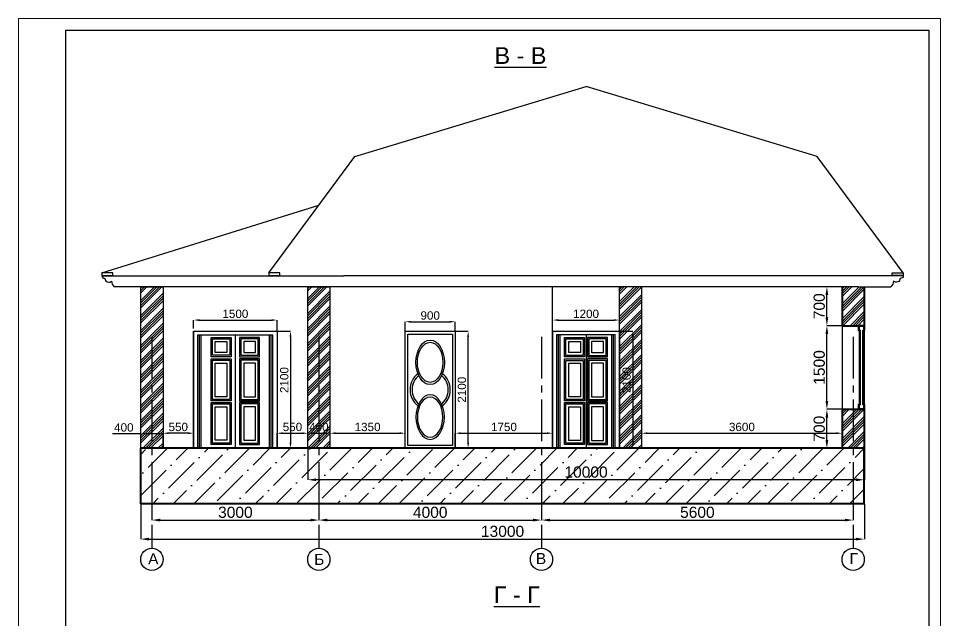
# Model space of a CAD drawing. Header units: millimetres. Extents: x 344563 to 449411, y 37253 to 62883.
# Drawn here: x 394535 to 411101, y 52085 to 62883 of the extents above; entities that cross this region are included whole.
import ezdxf

# ---------------------------------------------------------------- set-up
doc = ezdxf.new("R2010")
doc.units = ezdxf.units.MM
doc.linetypes.add('CENTER2', pattern=[1.125, 0.75, -0.125, 0.125, -0.125])
doc.layers.add('0 duvar', color=2, linetype='Continuous')
doc.layers.add('AHSAP KAPI', color=152, linetype='Continuous')
doc.layers.add('ahsap', color=222, linetype='Continuous', lineweight=13)
doc.layers.add('OLCU', color=7, linetype='Continuous', lineweight=13)
doc.styles.get("Standard").update_dxf_attribs({"font": 'arial.ttf'})
doc.dimstyles.new('ISO-25', dxfattribs={"dimtxt": 2.5, "dimasz": 2.5, "dimexe": 1.25, "dimexo": 0.625, "dimtad": 1, "dimtxsty": 'Standard', "dimcen": 2.5, "dimadec": 0, "dimazin": 0, "dimtfac": 1, "dimtmove": 0, "dimatfit": 3, "dimfxl": 0, "dimarcsym": 0})

# ---------------------------------------------------------------- blocks, each defined once
blk = doc.blocks.new('*D155')
at = {"layer": 'ahsap', "color": 0, "lineweight": -2}
for p, q in [((396732, 54162), (396732, 53530)), ((409732, 54162), (409732, 53530)), ((396882, 53530), (409582, 53530))]:
    blk.add_line(p, q, dxfattribs=at)
at = {"layer": 'ahsap', "color": 0}
for points in [[(396882, 53555), (396882, 53505), (396732, 53530)], [(409582, 53555), (409582, 53505), (409732, 53530)]]:
    blk.add_solid(points, dxfattribs=at)
at = {"layer": 'DEFPOINTS', "color": 0}
for p in [(396732, 54163), (409732, 54163), (409732, 53530)]:
    blk.add_point(p, dxfattribs=at)
at = {"layer": 'ahsap', "color": 0, "insert": (403232, 53668), "char_height": 200, "attachment_point": 5}
blk.add_mtext('13000', dxfattribs=at)
blk = doc.blocks.new('*D156')
at = {"layer": 'ahsap', "color": 0, "lineweight": -2}
for p, q in [((396932, 54162), (396932, 53872)), ((399932, 54162), (399932, 53872)), ((397082, 53872), (399782, 53872))]:
    blk.add_line(p, q, dxfattribs=at)
at = {"layer": 'ahsap', "color": 0}
for points in [[(397082, 53897), (397082, 53847), (396932, 53872)], [(399782, 53897), (399782, 53847), (399932, 53872)]]:
    blk.add_solid(points, dxfattribs=at)
at = {"layer": 'DEFPOINTS', "color": 0}
for p in [(396932, 54163), (399932, 54163), (399932, 53872)]:
    blk.add_point(p, dxfattribs=at)
at = {"layer": 'ahsap', "color": 0, "insert": (398432, 54010), "char_height": 200, "attachment_point": 5}
blk.add_mtext('3000', dxfattribs=at)
blk = doc.blocks.new('*D157')
at = {"layer": 'ahsap', "color": 0, "lineweight": -2}
for p, q in [((399932, 54162), (399932, 53872)), ((403932, 54162), (403932, 53872)), ((400082, 53872), (403782, 53872))]:
    blk.add_line(p, q, dxfattribs=at)
at = {"layer": 'ahsap', "color": 0}
for points in [[(400082, 53897), (400082, 53847), (399932, 53872)], [(403782, 53897), (403782, 53847), (403932, 53872)]]:
    blk.add_solid(points, dxfattribs=at)
at = {"layer": 'DEFPOINTS', "color": 0}
for p in [(399932, 54163), (403932, 54163), (403932, 53872)]:
    blk.add_point(p, dxfattribs=at)
at = {"layer": 'ahsap', "color": 0, "insert": (401932, 54010), "char_height": 200, "attachment_point": 5}
blk.add_mtext('4000', dxfattribs=at)
blk = doc.blocks.new('*D158')
at = {"layer": 'ahsap', "color": 0, "lineweight": -2}
for p, q in [((403932, 54162), (403932, 53872)), ((409532, 54162), (409532, 53872)), ((404082, 53872), (409382, 53872))]:
    blk.add_line(p, q, dxfattribs=at)
at = {"layer": 'ahsap', "color": 0}
for points in [[(404082, 53897), (404082, 53847), (403932, 53872)], [(409382, 53897), (409382, 53847), (409532, 53872)]]:
    blk.add_solid(points, dxfattribs=at)
at = {"layer": 'DEFPOINTS', "color": 0}
for p in [(403932, 54163), (409532, 54163), (409532, 53872)]:
    blk.add_point(p, dxfattribs=at)
at = {"layer": 'ahsap', "color": 0, "insert": (406732, 54010), "char_height": 200, "attachment_point": 5}
blk.add_mtext('5600', dxfattribs=at)
blk = doc.blocks.new('*D159')
at = {"layer": 'ahsap', "color": 0, "lineweight": -2}
for p, q in [((409331, 55863), (409059, 55863)), ((409059, 55313), (409059, 55713)), ((409331, 55163), (409059, 55163))]:
    blk.add_line(p, q, dxfattribs=at)
at = {"layer": 'ahsap', "color": 0}
for points in [[(409034, 55713), (409084, 55713), (409059, 55863)], [(409034, 55313), (409084, 55313), (409059, 55163)]]:
    blk.add_solid(points, dxfattribs=at)
at = {"layer": 'DEFPOINTS', "color": 0}
for p in [(409059, 55863), (409332, 55863), (409332, 55163)]:
    blk.add_point(p, dxfattribs=at)
at = {"layer": 'ahsap', "color": 0, "insert": (408922, 55513), "char_height": 200, "attachment_point": 5, "rotation": 90}
blk.add_mtext('700', dxfattribs=at)
blk = doc.blocks.new('*D160')
at = {"layer": 'ahsap', "color": 0, "lineweight": -2}
for p, q in [((409331, 57363), (409059, 57363)), ((409059, 56013), (409059, 57213)), ((409331, 55863), (409059, 55863))]:
    blk.add_line(p, q, dxfattribs=at)
at = {"layer": 'ahsap', "color": 0}
for points in [[(409034, 57213), (409084, 57213), (409059, 57363)], [(409034, 56013), (409084, 56013), (409059, 55863)]]:
    blk.add_solid(points, dxfattribs=at)
at = {"layer": 'DEFPOINTS', "color": 0}
for p in [(409059, 57363), (409332, 57363), (409331, 55863)]:
    blk.add_point(p, dxfattribs=at)
at = {"layer": 'ahsap', "color": 0, "insert": (408922, 56613), "char_height": 200, "attachment_point": 5, "rotation": 90}
blk.add_mtext('1500', dxfattribs=at)
blk = doc.blocks.new('*D161')
at = {"layer": 'ahsap', "color": 0, "lineweight": -2}
for p, q in [((409331, 58063), (409059, 58063)), ((409059, 57513), (409059, 57913)), ((409331, 57363), (409059, 57363))]:
    blk.add_line(p, q, dxfattribs=at)
at = {"layer": 'ahsap', "color": 0}
for points in [[(409034, 57913), (409084, 57913), (409059, 58063)], [(409034, 57513), (409084, 57513), (409059, 57363)]]:
    blk.add_solid(points, dxfattribs=at)
at = {"layer": 'DEFPOINTS', "color": 0}
for p in [(409059, 58063), (409332, 58063), (409331, 57363)]:
    blk.add_point(p, dxfattribs=at)
at = {"layer": 'ahsap', "color": 0, "insert": (408922, 57713), "char_height": 200, "attachment_point": 5, "rotation": 90}
blk.add_mtext('700', dxfattribs=at)
blk = doc.blocks.new('Дверь 1500 фас')
at = {"layer": 'AHSAP KAPI'}
for p, q in [((337794, 41050), (339294, 41050)), ((337794, 41050), (337794, 38950)), ((337869, 40990), (339219, 40990)), ((337869, 38950), (337869, 40990)), ((338544, 40990), (338544, 38950)), ((339219, 38950), (339219, 40990)), ((339294, 41050), (339294, 38950)), ((337794, 38950), (339294, 38950))]:
    blk.add_line(p, q, dxfattribs=at)
at = {"layer": 'AHSAP KAPI', "linetype": 'Continuous'}
for p, q in [((337898, 38950), (337898, 40990)), ((337928, 38950), (337928, 40990)), ((339160, 38950), (339160, 40990)), ((339190, 38950), (339190, 40990))]:
    blk.add_line(p, q, dxfattribs=at)
for points in [[(338469, 40594), (338108, 40594), (338108, 40940), (338469, 40940)], [(338619, 40594), (338980, 40594), (338980, 40940), (338619, 40940)], [(338444, 40619), (338133, 40619), (338133, 40915), (338444, 40915)], [(338394, 40669), (338183, 40669), (338183, 40865), (338394, 40865)], [(338644, 40619), (338955, 40619), (338955, 40915), (338644, 40915)], [(338694, 40669), (338905, 40669), (338905, 40865), (338694, 40865)], [(338469, 39800), (338108, 39800), (338108, 40554), (338469, 40554)], [(338444, 39825), (338133, 39825), (338133, 40529), (338444, 40529)], [(338394, 39875), (338183, 39875), (338183, 40479), (338394, 40479)], [(338619, 39800), (338980, 39800), (338980, 40554), (338619, 40554)], [(338644, 39825), (338955, 39825), (338955, 40529), (338644, 40529)], [(338694, 39875), (338905, 39875), (338905, 40479), (338694, 40479)], [(338469, 39017), (338108, 39017), (338108, 39770), (338469, 39770)], [(338619, 39017), (338980, 39017), (338980, 39770), (338619, 39770)], [(338444, 39042), (338133, 39042), (338133, 39745), (338444, 39745)], [(338394, 39092), (338183, 39092), (338183, 39695), (338394, 39695)], [(338644, 39042), (338955, 39042), (338955, 39745), (338644, 39745)], [(338694, 39092), (338905, 39092), (338905, 39695), (338694, 39695)]]:
    blk.add_lwpolyline(points, close=True, dxfattribs=at)
blk = doc.blocks.new('*D162')
at = {"layer": 'ahsap', "color": 0, "lineweight": -2}
for p, q in [((402382, 57263), (402614, 57263)), ((402614, 55263), (402614, 57163)), ((402382, 55163), (402614, 55163))]:
    blk.add_line(p, q, dxfattribs=at)
at = {"layer": 'ahsap', "color": 0}
for points in [[(402597, 57163), (402630, 57163), (402614, 57263)], [(402597, 55263), (402630, 55263), (402614, 55163)]]:
    blk.add_solid(points, dxfattribs=at)
at = {"layer": 'DEFPOINTS', "color": 0}
for p in [(402382, 57263), (402614, 57263), (402382, 55163)]:
    blk.add_point(p, dxfattribs=at)
at = {"layer": 'ahsap', "color": 0, "insert": (402502, 56213), "char_height": 150, "attachment_point": 5, "rotation": 90}
blk.add_mtext('2100', dxfattribs=at)
blk = doc.blocks.new('*D163')
at = {"layer": 'ahsap', "color": 0, "lineweight": -2}
for p, q in [((401482, 57263), (401482, 57435)), ((401582, 57435), (402282, 57435)), ((402382, 57263), (402382, 57435))]:
    blk.add_line(p, q, dxfattribs=at)
at = {"layer": 'ahsap', "color": 0}
for points in [[(401582, 57451), (401582, 57418), (401482, 57435)], [(402282, 57451), (402282, 57418), (402382, 57435)]]:
    blk.add_solid(points, dxfattribs=at)
at = {"layer": 'DEFPOINTS', "color": 0}
for p in [(402382, 57435), (401482, 57263), (402382, 57263)]:
    blk.add_point(p, dxfattribs=at)
at = {"layer": 'ahsap', "color": 0, "insert": (401932, 57546), "char_height": 150, "attachment_point": 5}
blk.add_mtext('900', dxfattribs=at)
blk = doc.blocks.new('Дверь Д2')
at = {"layer": 'AHSAP KAPI', "linetype": 'Continuous'}
for points in [[(384327, -109883), (384327, -107783), (385227, -107783), (385227, -109883), (384327, -109883)], [(384377, -107833), (384377, -107833), (385177, -107833), (385177, -109833), (384377, -109833), (384377, -107833)]]:
    blk.add_lwpolyline(points, dxfattribs=at)
for radius, start, end in [(361, 127.2821, 232.7179), (325, 127.2821, 232.7179), (325, 307.2821, 52.7179), (361, 307.2821, 52.7179)]:
    blk.add_arc((384777, -108833), radius, start, end, dxfattribs=at)
for major_axis in [(0, -400), (0, -360)]:
    blk.add_ellipse((384777, -108341), major_axis=major_axis, ratio=0.636973, dxfattribs=at)
at = {"layer": 'AHSAP KAPI', "linetype": 'Continuous', "extrusion": (0, 0, -1)}
for major_axis in [(0, 400), (0, 360)]:
    blk.add_ellipse((384777, -109325), major_axis=major_axis, ratio=0.636973, dxfattribs=at)
blk = doc.blocks.new('*D164')
at = {"layer": 'ahsap', "color": 0, "lineweight": -2}
for p, q in [((405332, 57263), (405572, 57263)), ((405572, 57163), (405572, 55263)), ((405333, 55163), (405572, 55163))]:
    blk.add_line(p, q, dxfattribs=at)
at = {"layer": 'ahsap', "color": 0}
for points in [[(405555, 57163), (405589, 57163), (405572, 57263)], [(405555, 55263), (405589, 55263), (405572, 55163)]]:
    blk.add_solid(points, dxfattribs=at)
at = {"layer": 'DEFPOINTS', "color": 0}
for p in [(405332, 57263), (405333, 55163), (405572, 55163)]:
    blk.add_point(p, dxfattribs=at)
at = {"layer": 'ahsap', "color": 0, "insert": (405461, 56387), "char_height": 150, "attachment_point": 5, "rotation": 90}
blk.add_mtext('2100', dxfattribs=at)
blk = doc.blocks.new('*D165')
at = {"layer": 'ahsap', "color": 0, "lineweight": -2}
for p, q in [((404132, 57316), (404132, 57465)), ((404232, 57465), (405232, 57465)), ((405332, 57316), (405332, 57465))]:
    blk.add_line(p, q, dxfattribs=at)
at = {"layer": 'ahsap', "color": 0}
for points in [[(404232, 57481), (404232, 57448), (404132, 57465)], [(405232, 57481), (405232, 57448), (405332, 57465)]]:
    blk.add_solid(points, dxfattribs=at)
at = {"layer": 'DEFPOINTS', "color": 0}
for p in [(405332, 57465), (404132, 57316), (405332, 57316)]:
    blk.add_point(p, dxfattribs=at)
at = {"layer": 'ahsap', "color": 0, "insert": (404732, 57576), "char_height": 150, "attachment_point": 5}
blk.add_mtext('1200', dxfattribs=at)
blk = doc.blocks.new('Дверь Д1')
at = {"layer": 'AHSAP KAPI'}
for p, q in [((382431, -107783), (383631, -107783)), ((382431, -107783), (382431, -109883)), ((382506, -107843), (383556, -107843)), ((382506, -109883), (382506, -107843)), ((383031, -107843), (383031, -109883)), ((383556, -109883), (383556, -107843)), ((383631, -107783), (383631, -109883)), ((382431, -109883), (383631, -109883))]:
    blk.add_line(p, q, dxfattribs=at)
at = {"layer": 'AHSAP KAPI', "linetype": 'Continuous'}
for p, q in [((382534, -109883), (382534, -107843)), ((382564, -109883), (382564, -107843)), ((383497, -109883), (383497, -107843)), ((383527, -109883), (383527, -107843))]:
    blk.add_line(p, q, dxfattribs=at)
for points in [[(383006, -108240), (382644, -108240), (382644, -107893), (383006, -107893)], [(382981, -108215), (382669, -108215), (382669, -107918), (382981, -107918)], [(382931, -108165), (382719, -108165), (382719, -107968), (382931, -107968)], [(383056, -108240), (383417, -108240), (383417, -107893), (383056, -107893)], [(383081, -108215), (383392, -108215), (383392, -107918), (383081, -107918)], [(383131, -108165), (383342, -108165), (383342, -107968), (383131, -107968)], [(383006, -109033), (382644, -109033), (382644, -108280), (383006, -108280)], [(382981, -109008), (382669, -109008), (382669, -108305), (382981, -108305)], [(383056, -109033), (383417, -109033), (383417, -108280), (383056, -108280)], [(383081, -109008), (383392, -109008), (383392, -108305), (383081, -108305)], [(382931, -108958), (382719, -108958), (382719, -108355), (382931, -108355)], [(383131, -108958), (383342, -108958), (383342, -108355), (383131, -108355)], [(383006, -109817), (382644, -109817), (382644, -109063), (383006, -109063)], [(382981, -109792), (382669, -109792), (382669, -109088), (382981, -109088)], [(382931, -109742), (382719, -109742), (382719, -109138), (382931, -109138)], [(383056, -109817), (383417, -109817), (383417, -109063), (383056, -109063)], [(383081, -109792), (383392, -109792), (383392, -109088), (383081, -109088)], [(383131, -109742), (383342, -109742), (383342, -109138), (383131, -109138)]]:
    blk.add_lwpolyline(points, close=True, dxfattribs=at)
blk = doc.blocks.new('*D166')
at = {"layer": 'ahsap', "color": 0, "lineweight": -2}
for p, q in [((399182, 57263), (399422, 57263)), ((399422, 57163), (399422, 55263)), ((399183, 55163), (399422, 55163))]:
    blk.add_line(p, q, dxfattribs=at)
at = {"layer": 'ahsap', "color": 0}
for points in [[(399405, 57163), (399439, 57163), (399422, 57263)], [(399405, 55263), (399439, 55263), (399422, 55163)]]:
    blk.add_solid(points, dxfattribs=at)
at = {"layer": 'DEFPOINTS', "color": 0}
for p in [(399182, 57263), (399183, 55163), (399422, 55163)]:
    blk.add_point(p, dxfattribs=at)
at = {"layer": 'ahsap', "color": 0, "insert": (399311, 56387), "char_height": 150, "attachment_point": 5, "rotation": 90}
blk.add_mtext('2100', dxfattribs=at)
blk = doc.blocks.new('*D167')
at = {"layer": 'ahsap', "color": 0, "lineweight": -2}
for p, q in [((397682, 57316), (397682, 57465)), ((397782, 57465), (399082, 57465)), ((399182, 57263), (399182, 57465))]:
    blk.add_line(p, q, dxfattribs=at)
at = {"layer": 'ahsap', "color": 0}
for points in [[(397782, 57481), (397782, 57448), (397682, 57465)], [(399082, 57481), (399082, 57448), (399182, 57465)]]:
    blk.add_solid(points, dxfattribs=at)
at = {"layer": 'DEFPOINTS', "color": 0}
for p in [(399182, 57465), (397682, 57316), (399182, 57263)]:
    blk.add_point(p, dxfattribs=at)
at = {"layer": 'ahsap', "color": 0, "insert": (398432, 57576), "char_height": 150, "attachment_point": 5}
blk.add_mtext('1500', dxfattribs=at)
blk = doc.blocks.new('кобылка')
at = {"layer": 'ahsap', "color": 46, "lineweight": 30}
for points in [[(381119, 60270), (385469, 60270)], [(381929, 60070), (381669, 60070), (381342, 60070)]]:
    blk.add_lwpolyline(points, dxfattribs=at)
for centre, radius, start, end in [((381169, 60270), 50, 180, 277.3555), ((381244, 60220), 68.6, 179.6563, 316.7248), ((381443, 60180), 149, 182.6791, 227.567)]:
    blk.add_arc(centre, radius, start, end, dxfattribs=at)
blk = doc.blocks.new('*D182')
at = {"layer": 'ahsap', "color": 0, "lineweight": -2}
for p, q in [((399732, 55163), (399732, 54596)), ((409732, 55162), (409732, 54596)), ((409582, 54596), (399882, 54596))]:
    blk.add_line(p, q, dxfattribs=at)
at = {"layer": 'ahsap', "color": 0}
for points in [[(399882, 54621), (399882, 54571), (399732, 54596)], [(409582, 54621), (409582, 54571), (409732, 54596)]]:
    blk.add_solid(points, dxfattribs=at)
at = {"layer": 'DEFPOINTS', "color": 0}
for p in [(399732, 55163), (409732, 55163), (399732, 54596)]:
    blk.add_point(p, dxfattribs=at)
at = {"layer": 'ahsap', "color": 0, "insert": (404732, 54733), "char_height": 200, "attachment_point": 5}
blk.add_mtext('10000', dxfattribs=at)
blk = doc.blocks.new('*D183')
at = {"layer": 'ahsap', "color": 0, "lineweight": -2}
for p, q in [((397132, 55163), (397132, 55432)), ((397581, 55432), (397232, 55432)), ((397681, 55163), (397681, 55432))]:
    blk.add_line(p, q, dxfattribs=at)
at = {"layer": 'ahsap', "color": 0}
for points in [[(397232, 55449), (397232, 55415), (397132, 55432)], [(397581, 55449), (397581, 55415), (397681, 55432)]]:
    blk.add_solid(points, dxfattribs=at)
at = {"layer": 'DEFPOINTS', "color": 0}
for p in [(397132, 55432), (397132, 55163), (397681, 55163)]:
    blk.add_point(p, dxfattribs=at)
at = {"layer": 'ahsap', "color": 0, "insert": (397406, 55544), "char_height": 150, "attachment_point": 5}
blk.add_mtext('550', dxfattribs=at)
blk = doc.blocks.new('*D184')
at = {"layer": 'ahsap', "color": 0, "lineweight": -2}
for p, q in [((396732, 55424), (396225, 55424)), ((396732, 55163), (396732, 55424)), ((397032, 55424), (396832, 55424)), ((397132, 55163), (397132, 55424))]:
    blk.add_line(p, q, dxfattribs=at)
at = {"layer": 'ahsap', "color": 0}
for points in [[(396832, 55440), (396832, 55407), (396732, 55424)], [(397032, 55440), (397032, 55407), (397132, 55424)]]:
    blk.add_solid(points, dxfattribs=at)
at = {"layer": 'DEFPOINTS', "color": 0}
for p in [(396732, 55424), (396732, 55162), (397132, 55163)]:
    blk.add_point(p, dxfattribs=at)
at = {"layer": 'ahsap', "color": 0, "insert": (396428, 55535), "char_height": 150, "attachment_point": 5}
blk.add_mtext('400', dxfattribs=at)
blk = doc.blocks.new('*D185')
at = {"layer": 'ahsap', "color": 0, "lineweight": -2}
for p, q in [((399182, 55163), (399182, 55432)), ((399282, 55432), (399632, 55432)), ((399732, 55163), (399732, 55432))]:
    blk.add_line(p, q, dxfattribs=at)
at = {"layer": 'ahsap', "color": 0}
for points in [[(399282, 55449), (399282, 55415), (399182, 55432)], [(399632, 55449), (399632, 55415), (399732, 55432)]]:
    blk.add_solid(points, dxfattribs=at)
at = {"layer": 'DEFPOINTS', "color": 0}
for p in [(399732, 55432), (399182, 55163), (399732, 55163)]:
    blk.add_point(p, dxfattribs=at)
at = {"layer": 'ahsap', "color": 0, "insert": (399457, 55544), "char_height": 150, "attachment_point": 5}
blk.add_mtext('550', dxfattribs=at)
blk = doc.blocks.new('*D186')
at = {"layer": 'ahsap', "color": 0, "lineweight": -2}
for p, q in [((399732, 55163), (399732, 55432)), ((399832, 55432), (400032, 55432)), ((400132, 55163), (400132, 55432))]:
    blk.add_line(p, q, dxfattribs=at)
at = {"layer": 'ahsap', "color": 0}
for points in [[(399832, 55449), (399832, 55415), (399732, 55432)], [(400032, 55449), (400032, 55415), (400132, 55432)]]:
    blk.add_solid(points, dxfattribs=at)
at = {"layer": 'DEFPOINTS', "color": 0}
for p in [(400132, 55432), (399732, 55163), (400132, 55163)]:
    blk.add_point(p, dxfattribs=at)
at = {"layer": 'ahsap', "color": 0, "insert": (399932, 55544), "char_height": 150, "attachment_point": 5}
blk.add_mtext('400', dxfattribs=at)
blk = doc.blocks.new('*D187')
at = {"layer": 'ahsap', "color": 0, "lineweight": -2}
for p, q in [((400132, 55163), (400132, 55432)), ((400232, 55432), (401382, 55432)), ((401482, 55163), (401482, 55432))]:
    blk.add_line(p, q, dxfattribs=at)
at = {"layer": 'ahsap', "color": 0}
for points in [[(400232, 55449), (400232, 55416), (400132, 55432)], [(401382, 55449), (401382, 55416), (401482, 55432)]]:
    blk.add_solid(points, dxfattribs=at)
at = {"layer": 'DEFPOINTS', "color": 0}
for p in [(401482, 55432), (400132, 55163), (401482, 55163)]:
    blk.add_point(p, dxfattribs=at)
at = {"layer": 'ahsap', "color": 0, "insert": (400807, 55544), "char_height": 150, "attachment_point": 5}
blk.add_mtext('1350', dxfattribs=at)
blk = doc.blocks.new('*D194')
at = {"layer": 'ahsap', "color": 0, "lineweight": -2}
for p, q in [((402382, 55163), (402382, 55432)), ((402482, 55432), (404032, 55432)), ((404132, 55163), (404132, 55432))]:
    blk.add_line(p, q, dxfattribs=at)
at = {"layer": 'ahsap', "color": 0}
for points in [[(402482, 55449), (402482, 55416), (402382, 55432)], [(404032, 55449), (404032, 55416), (404132, 55432)]]:
    blk.add_solid(points, dxfattribs=at)
at = {"layer": 'DEFPOINTS', "color": 0}
for p in [(404132, 55432), (402382, 55163), (404132, 55163)]:
    blk.add_point(p, dxfattribs=at)
at = {"layer": 'ahsap', "color": 0, "insert": (403257, 55544), "char_height": 150, "attachment_point": 5}
blk.add_mtext('1750', dxfattribs=at)
blk = doc.blocks.new('*D195')
at = {"layer": 'ahsap', "color": 0, "lineweight": -2}
for p, q in [((405732, 55163), (405732, 55432)), ((405832, 55432), (409231, 55432)), ((409331, 55163), (409331, 55432))]:
    blk.add_line(p, q, dxfattribs=at)
at = {"layer": 'ahsap', "color": 0}
for points in [[(405832, 55449), (405832, 55416), (405732, 55432)], [(409231, 55449), (409231, 55416), (409331, 55432)]]:
    blk.add_solid(points, dxfattribs=at)
at = {"layer": 'DEFPOINTS', "color": 0}
for p in [(409331, 55432), (405732, 55163), (409331, 55163)]:
    blk.add_point(p, dxfattribs=at)
at = {"layer": 'ahsap', "color": 0, "insert": (407532, 55544), "char_height": 150, "attachment_point": 5}
blk.add_mtext('3600', dxfattribs=at)

msp = doc.modelspace()

# ---------------------------------------------------------------- hatches: boundary and pattern name
h = msp.add_hatch()
h.set_pattern_fill('ANSI34', color=256, scale=10)
h.paths.add_polyline_path([(397131.7, 58062.6), (396841.7, 58062.6), (396731.7, 58062.6), (396731.7, 55162.6), (397131.7, 55162.6)])
h = msp.add_hatch()
h.set_pattern_fill('ANSI34', color=256, scale=10)
h.paths.add_polyline_path([(400131.7, 58062.6), (399731.7, 58062.6), (399731.7, 55162.6), (400131.7, 55162.6)])
h.paths.add_polyline_path([(405731.7, 58062.6), (405331.7, 58062.6), (405331.7, 55162.6), (405731.7, 55162.6)])
h.paths.add_polyline_path([(409731.7, 58062.6), (409621.7, 58062.6), (409331.7, 58062.6), (409331.7, 57362.6), (409731.7, 57362.6)])
h.paths.add_polyline_path([(409731.7, 55862.6), (409631.7, 55862.6), (409531.7, 55862.6), (409531.7, 55162.6), (409731.7, 55162.6)])
h.paths.add_polyline_path([(409531.7, 55862.6), (409331.7, 55862.6), (409331.7, 55162.6), (409531.7, 55162.6)])
h = msp.add_hatch()
h.set_pattern_fill('ANSI36', color=256, scale=82)
h.paths.add_polyline_path([(396931.7, 55162.6), (396731.7, 55162.6), (396731.7, 54162.6), (396931.7, 54162.6)])
h.paths.add_polyline_path([(399931.7, 55162.6), (396931.7, 55162.6), (396931.7, 54162.6), (399931.7, 54162.6)])
h.paths.add_polyline_path([(403931.7, 55162.6), (399931.7, 55162.6), (399931.7, 54162.6), (403931.7, 54162.6)])
h.paths.add_polyline_path([(409531.7, 55162.6), (403931.7, 55162.6), (403931.7, 54162.6), (409531.7, 54162.6)])
h.paths.add_polyline_path([(409731.7, 55162.6), (409531.7, 55162.6), (409531.7, 54162.6), (409731.7, 54162.6)])

# ---------------------------------------------------------------- linework, layer by layer
for p, q in [((396731.7, 55162.6), (396731.7, 58062.6)), ((396731.7, 58062.6), (397131.7, 58062.6)), ((397131.7, 58062.6), (397131.7, 55162.6)), ((399731.7, 55162.6), (399731.7, 58062.6)), ((399731.7, 58062.6), (400131.7, 58062.6)), ((400131.7, 58062.6), (400131.7, 55162.6)), ((404131.7, 55162.9), (404131.7, 58062.9)), ((405331.7, 55162.6), (405331.7, 58062.6)), ((405731.7, 55162.6), (405731.7, 58062.6)), ((409331.7, 57362.6), (409331.7, 55862.6)), ((409731.7, 57362.6), (409731.7, 55862.6))]:
    msp.add_line(p, q)
at = {"lineweight": 40, "ltscale": 1000}
for p, q in [((409331.7, 58062.6), (409331.7, 57362.6)), ((409731.7, 58062.6), (409731.7, 57362.6)), ((409331.7, 57362.6), (409731.7, 57362.6)), ((409331.7, 55862.6), (409331.7, 55162.6)), ((409331.7, 55862.6), (409731.7, 55862.6)), ((409731.7, 55862.6), (409731.7, 55162.6)), ((409731.7, 55162.6), (396731.7, 55162.6)), ((396731.7, 54162.6), (396731.7, 55162.6)), ((409731.7, 54162.6), (409731.7, 55162.6)), ((409731.7, 54162.6), (396731.7, 54162.6))]:
    msp.add_line(p, q, dxfattribs=at)
at = {"linetype": 'CENTER2', "ltscale": 1000}
for p, q in [((396931.7, 57162.6), (396931.7, 53365.4)), ((399931.7, 57162.6), (399931.7, 53365.4)), ((403931.7, 57162.6), (403931.7, 53365.4)), ((409531.7, 57162.6), (409531.7, 53365.4))]:
    msp.add_line(p, q, dxfattribs=at)
for points in [[(399031.7, 58312.4), (400579.6, 60401.1), (404731.7, 61659.2)], [(410431.7, 58312.4), (408883.8, 60401.1), (404731.7, 61659.2)], [(396031.7, 58312.4), (399931.7, 59526.8)], [(396231.7, 58262.4), (396231.7, 58312.4), (396211.7, 58312.4), (396031.7, 58312.4), (396031.7, 58262.6), (396231.7, 58262.3)], [(399231.7, 58262.4), (399231.7, 58312.4), (399211.7, 58312.4), (399031.7, 58312.4), (399031.7, 58262.6), (399231.7, 58262.3)], [(400381.7, 58262.6), (406081.7, 58262.6)], [(410231.7, 58262.4), (410231.7, 58312.4), (410251.7, 58312.4), (410431.7, 58312.4), (410431.7, 58262.6), (410231.7, 58262.3)], [(409621.7, 58062.6), (396841.7, 58062.6)], [(397681.7, 55162.6), (397681.7, 55162.6), (397681.7, 57262.6), (399181.7, 57262.6), (399181.7, 55162.6)], [(401481.7, 55162.6), (401481.7, 55162.6), (401481.7, 57262.6), (402381.7, 57262.6), (402381.7, 55162.6)], [(404131.7, 55162.6), (404131.7, 55162.6), (404131.7, 57262.6), (405331.7, 57262.6), (405331.7, 55162.6)]]:
    msp.add_lwpolyline(points)
at = {"color": 5, "lineweight": 50}
msp.add_lwpolyline([(409731.7, 57362.6), (409631.7, 57362.6), (409631.7, 57282.6), (409651.7, 57282.6), (409651.7, 56612.6), (409651.7, 55942.6), (409631.7, 55942.6), (409631.7, 55862.6), (409731.7, 55862.6), (409731.7, 55942.6), (409711.7, 55942.6), (409711.7, 56612.6), (409711.7, 57282.6), (409731.7, 57282.6)], close=True, dxfattribs=at)
at = {"lineweight": 30}
for centre in [(396931.7, 53165.4), (399931.7, 53165.4), (403931.7, 53165.4), (409531.7, 53165.4)]:
    msp.add_circle(centre, 200, dxfattribs=at)
at = {"layer": '0 duvar', "color": 7, "lineweight": 30, "ltscale": 0.071429}
msp.add_lwpolyline([(395383, 62670.8), (410889.1, 62670.8), (410889.1, 38674.2), (395383, 38674.2)], close=True, dxfattribs=at)
at = {"layer": 'OLCU', "linetype": 'Continuous', "ltscale": 50}
msp.add_lwpolyline([(394534.6, 62882.9), (411101.2, 62882.9), (411101.2, 38462.1), (394534.6, 38462.1)], close=True, dxfattribs=at)

# ---------------------------------------------------------------- block references
for name, p in [('кобылка', (14912.6, -2007.8)), ('Дверь 1500 фас', (59887.1, 16212.4))]:
    msp.add_blockref(name, p)
at = {"xscale": -1}
msp.add_blockref('кобылка', (791550.8, -2007.8), dxfattribs=at)
at = {"layer": 'ahsap'}
for name, p in [('Дверь Д2', (17154.3, 165045.9)), ('Дверь Д1', (21700.9, 165045.9))]:
    msp.add_blockref(name, p, dxfattribs=at)

# ---------------------------------------------------------------- texts
for s, width, insert, char_height, attachment_point in [('{\\LВ - В}', 950.036, (403088.9, 62366.1), 300, 1), ('А', 211.974, (397050.2, 53275.6), 200, 3), ('Б', 211.974, (400029.9, 53265.4), 200, 3), ('В', 211.974, (404016.3, 53279.9), 200, 3), ('Г', 211.974, (409616.3, 53279.9), 200, 3), ('{\\LГ - Г}', 950.036, (403074.5, 52680.5), 300, 1)]:
    msp.add_mtext_dynamic_manual_height_columns(s, width=width, gutter_width=12.5, heights=[0], dxfattribs=dict(insert=insert, char_height=char_height, attachment_point=attachment_point))

# ---------------------------------------------------------------- dimensions: what is measured, and where the dimension line sits
at = {"layer": 'ahsap', "color": 0}
for base, p1, p2, override, picture, middle in [((409059, 58062.6), (409331.1, 57362.6), (409331.7, 58062.6), {"dimtxt": 200, "dimasz": 150, "dimexe": 0.125, "dimexo": 0.25, "dimgap": 35, "dimdec": 0}, '*D161', (408921.9, 57712.6)), ((409059, 57362.6), (409331.1, 55862.6), (409331.7, 57362.6), {"dimtxt": 200, "dimasz": 150, "dimexe": 0.125, "dimexo": 0.25, "dimgap": 35, "dimdec": 0}, '*D160', (408921.9, 56612.6)), ((402613.5, 57262.6), (402381.7, 55162.6), (402381.7, 57262.6), {"dimtxt": 150, "dimasz": 100, "dimexe": 0.125, "dimexo": 0.25, "dimgap": 35, "dimdec": 0}, '*D162', (402501.9, 56212.6)), ((409059, 55862.6), (409331.7, 55162.6), (409331.7, 55862.6), {"dimtxt": 200, "dimasz": 150, "dimexe": 0.125, "dimexo": 0.25, "dimgap": 35, "dimdec": 0}, '*D159', (408921.9, 55512.6))]:
    dim = msp.add_linear_dim(base=base, p1=p1, p2=p2, angle=90, dimstyle='ISO-25', override=override, dxfattribs=at)
    dim.commit()
    dim.dimension.update_dxf_attribs({"geometry": picture, "text_midpoint": middle})
for base, p1, p2, override, picture, middle in [((399181.7, 57464.8), (397681.7, 57315.7), (399181.7, 57262.6), {"dimtxt": 150, "dimasz": 100, "dimexe": 0.125, "dimexo": 0.25, "dimgap": 35, "dimdec": 0}, '*D167', (398431.7, 57576.4)), ((405331.7, 57464.8), (404131.7, 57315.7), (405331.7, 57315.7), {"dimtxt": 150, "dimasz": 100, "dimexe": 0.125, "dimexo": 0.25, "dimgap": 35, "dimdec": 0}, '*D165', (404731.7, 57576.4)), ((402381.7, 57434.8), (401481.7, 57262.6), (402381.7, 57262.6), {"dimtxt": 150, "dimasz": 100, "dimexe": 0.125, "dimexo": 0.25, "dimgap": 35, "dimdec": 0}, '*D163', (401931.7, 57546.3)), ((396731.7, 55423.8), (397131.7, 55162.9), (396731.7, 55162.4), {"dimtxt": 150, "dimasz": 100, "dimexe": 0.125, "dimexo": 0.25, "dimgap": 35, "dimdec": 0}, '*D184', (396428.2, 55535.4)), ((397131.7007042, 55432.1237217), (397681.2007042, 55162.6456925), (397131.7007042, 55162.6456925), {"dimtxt": 150, "dimasz": 100, "dimexe": 0.125, "dimexo": 0.25, "dimgap": 35, "dimdec": 0}, '*D183', (397406.4507042, 55543.7096699)), ((399731.7, 55432.1), (399181.7, 55162.6), (399731.7, 55162.6), {"dimtxt": 150, "dimasz": 100, "dimexe": 0.125, "dimexo": 0.25, "dimgap": 35, "dimdec": 0}, '*D185', (399456.7, 55543.7)), ((401481.7, 55432.2), (400131.7, 55162.9), (401481.7, 55162.9), {"dimtxt": 150, "dimasz": 100, "dimexe": 0.125, "dimexo": 0.25, "dimgap": 35, "dimdec": 0}, '*D187', (400806.7, 55543.9)), ((404131.7, 55432.4), (402381.7, 55162.6), (404131.7, 55162.6), {"dimtxt": 150, "dimasz": 100, "dimexe": 0.125, "dimexo": 0.25, "dimgap": 35, "dimdec": 0}, '*D194', (403256.7, 55544)), ((409331.5, 55432.4), (405731.7, 55162.6), (409331.5, 55162.6), {"dimtxt": 150, "dimasz": 100, "dimexe": 0.125, "dimexo": 0.25, "dimgap": 35, "dimdec": 0}, '*D195', (407531.6, 55544)), ((399731.7, 54595.9), (409731.7, 55162.6), (399731.7, 55162.9), {"dimtxt": 200, "dimasz": 150, "dimexe": 0.125, "dimexo": 0.25, "dimgap": 35, "dimdec": 0}, '*D182', (404731.7, 54733.1)), ((409731.7, 53530.4), (396731.7, 54162.6), (409731.7, 54162.6), {"dimtxt": 200, "dimasz": 150, "dimexe": 0.125, "dimexo": 0.25, "dimgap": 35, "dimdec": 0}, '*D155', (403231.7, 53667.5)), ((399931.7, 53872.4), (396931.7, 54162.6), (399931.7, 54162.6), {"dimtxt": 200, "dimasz": 150, "dimexe": 0.125, "dimexo": 0.25, "dimgap": 35, "dimdec": 0}, '*D156', (398431.7, 54009.6)), ((403931.7, 53872.4), (399931.7, 54162.6), (403931.7, 54162.6), {"dimtxt": 200, "dimasz": 150, "dimexe": 0.125, "dimexo": 0.25, "dimgap": 35, "dimdec": 0}, '*D157', (401931.7, 54009.5)), ((409531.7, 53872.4), (403931.7, 54162.6), (409531.7, 54162.6), {"dimtxt": 200, "dimasz": 150, "dimexe": 0.125, "dimexo": 0.25, "dimgap": 35, "dimdec": 0}, '*D158', (406731.7, 54009.5))]:
    dim = msp.add_linear_dim(base=base, p1=p1, p2=p2, dimstyle='ISO-25', override=override, dxfattribs=at)
    dim.commit()
    dim.dimension.update_dxf_attribs({"geometry": picture, "text_midpoint": middle})
for base, p1, p2, picture, middle in [((399422.1, 55162.6), (399181.7, 57262.6), (399182.5, 55162.6), '*D166', (399422.1, 56386.6)), ((405572.1, 55162.6), (405331.7, 57262.6), (405332.5, 55162.6), '*D164', (405572.1, 56386.6))]:
    dim = msp.add_linear_dim(base=base, p1=p1, p2=p2, angle=90, dimstyle='ISO-25', override={"dimtxt": 150, "dimasz": 100, "dimexe": 0.125, "dimexo": 0.25, "dimgap": 35, "dimdec": 0}, dxfattribs=at)
    dim.commit()
    dim.dimension.update_dxf_attribs({"geometry": picture, "text_midpoint": middle, "dimtype": 160})
dim = msp.add_linear_dim(base=(400131.7, 55432.1), p1=(399731.7, 55162.6), p2=(400131.7, 55162.6), dimstyle='ISO-25', override={"dimtxt": 150, "dimasz": 100, "dimexe": 0.125, "dimexo": 0.25, "dimgap": 35, "dimdec": 0}, dxfattribs=at)
dim.commit()
dim.dimension.update_dxf_attribs({"geometry": '*D186', "text_midpoint": (399931.7, 55432.1), "dimtype": 160})

doc.saveas('drawing.dxf')
